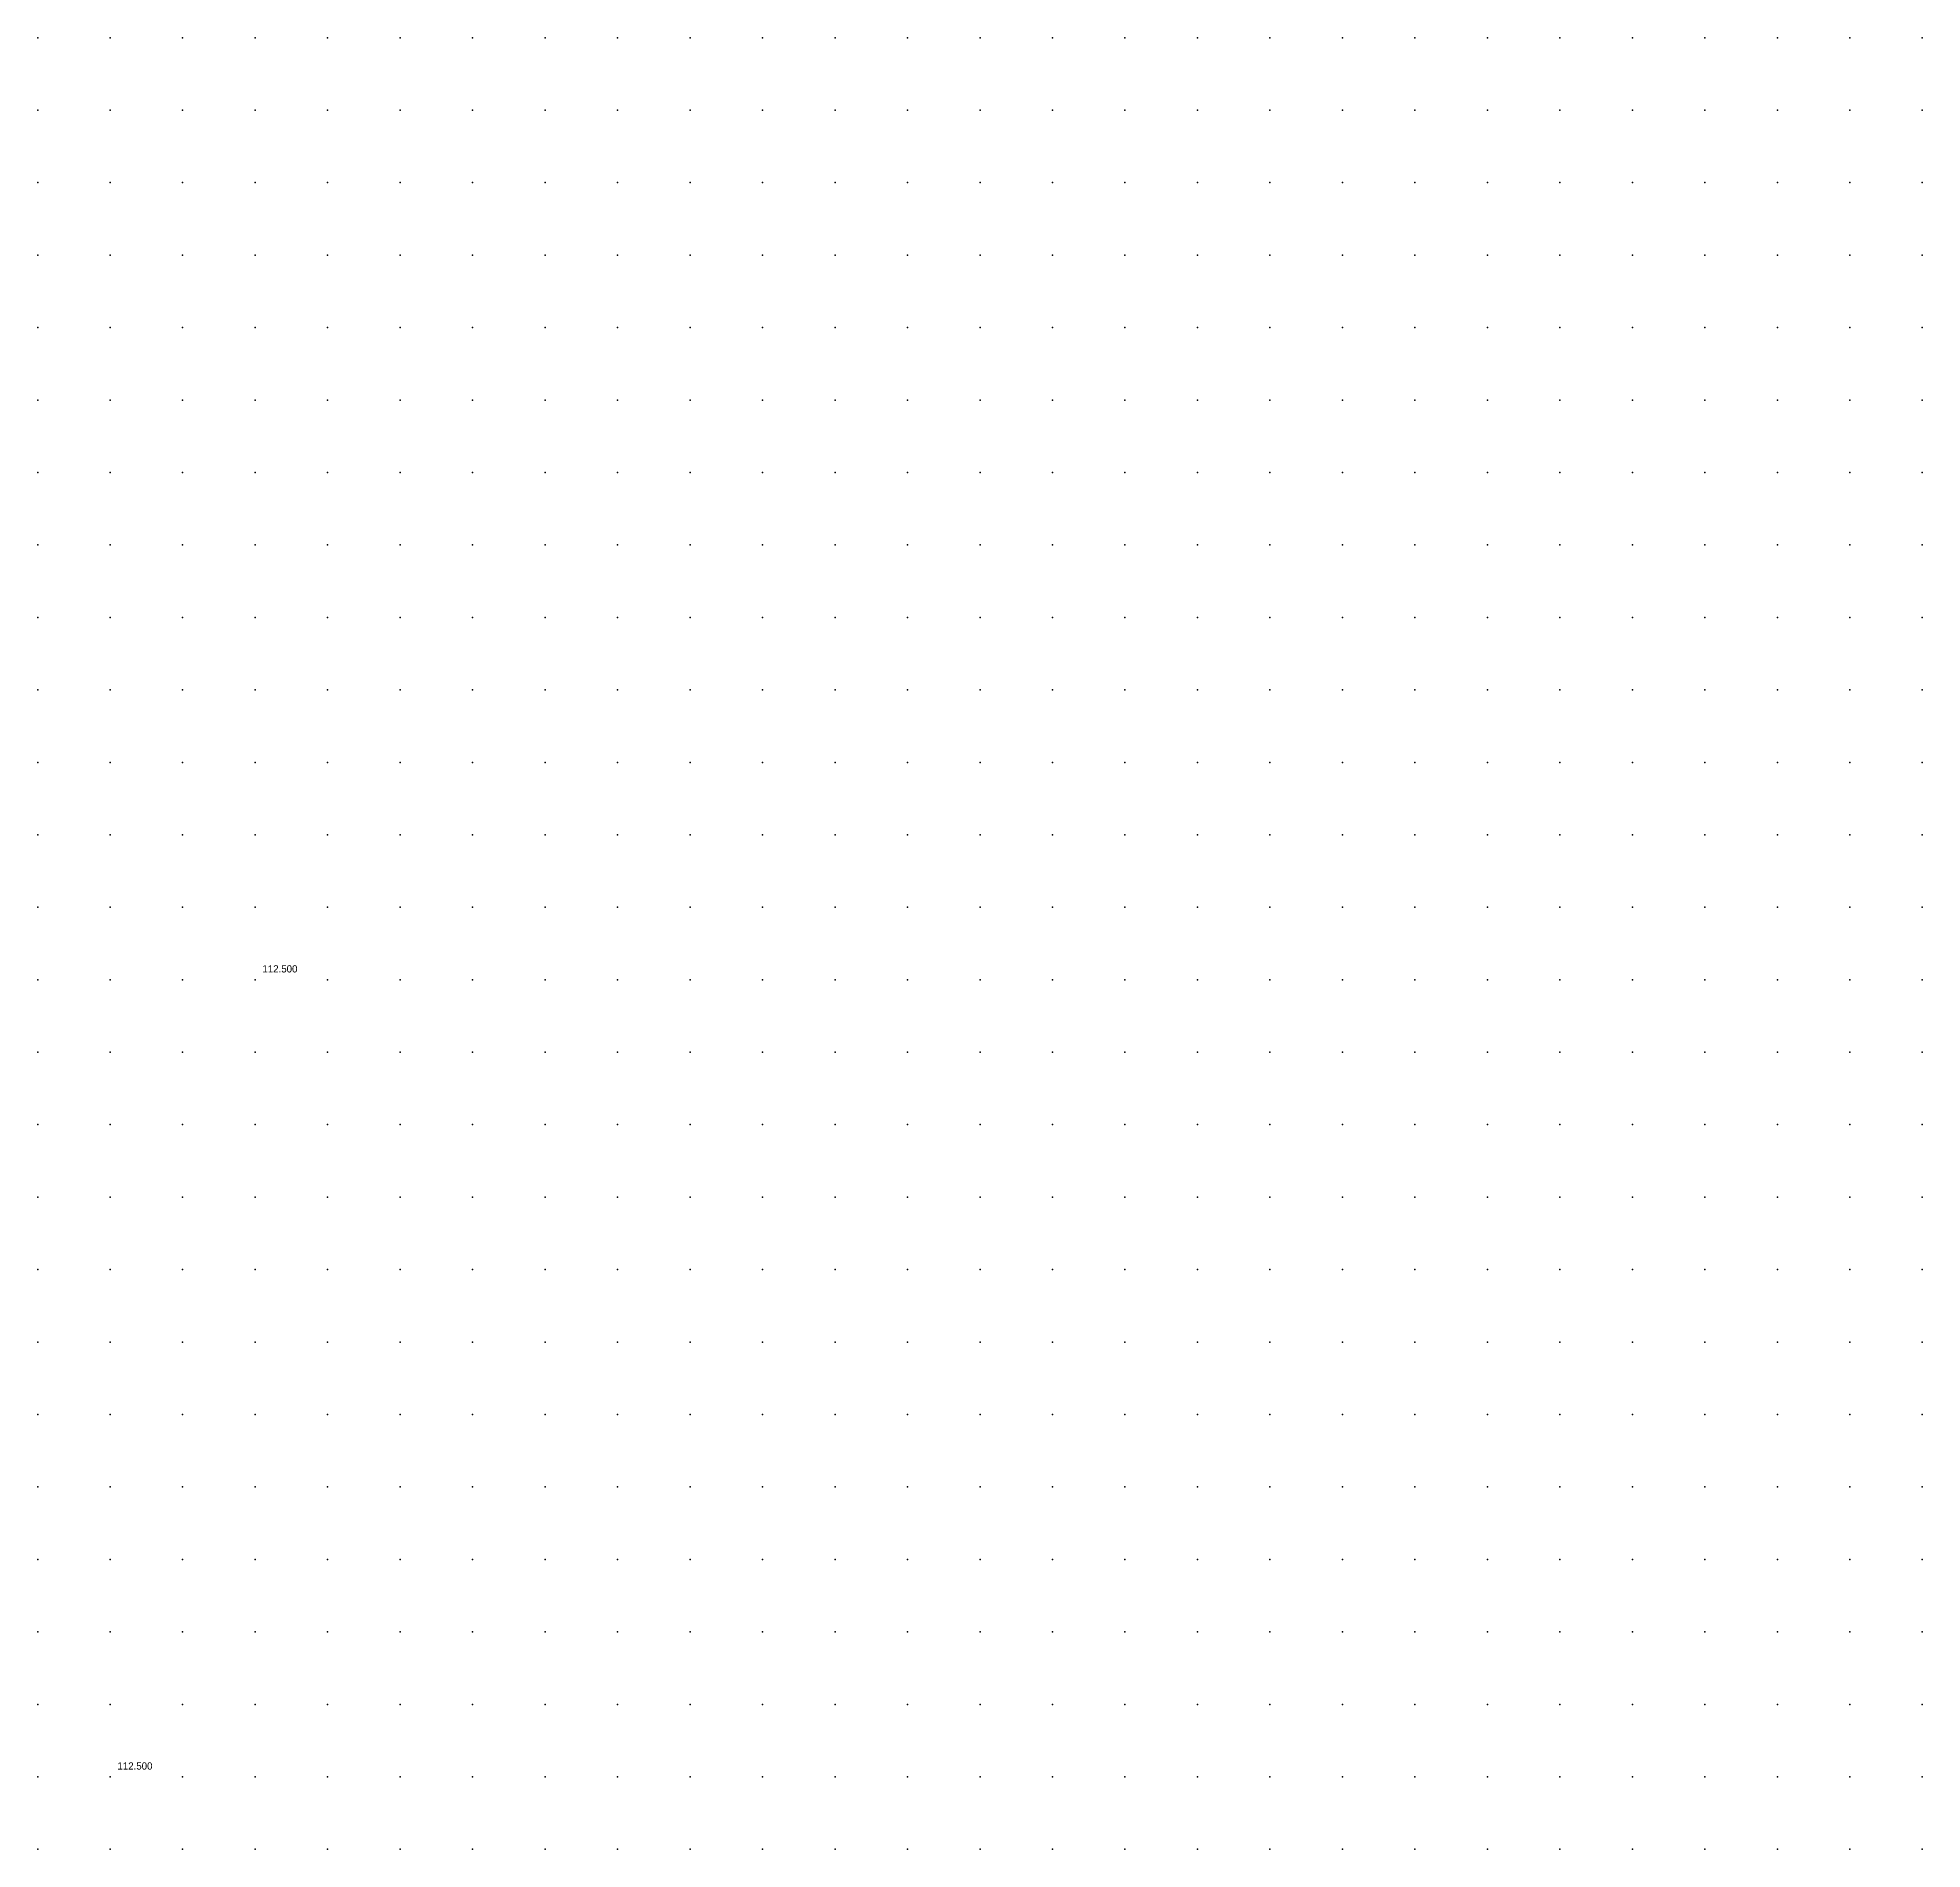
# Model space of a CAD drawing. Header units: metres. Extents: x 287878 to 288137, y 62805 to 63074.
# Drawn here: x 288061 to 288087, y 63049 to 63074 of the extents above; entities that cross this region are included whole.
import ezdxf

# ---------------------------------------------------------------- set-up
doc = ezdxf.new("R2010")
doc.units = ezdxf.units.M
doc.layers.add('SURVEY_INTERP', color=8, linetype='Continuous')
doc.layers.add('SURVEY_REAL', color=3, linetype='Continuous')

msp = doc.modelspace()

# ---------------------------------------------------------------- linework, layer by layer
at = {"layer": 'SURVEY_INTERP'}
for p in [(288061, 63074, 115.739), (288062, 63074, 115.878), (288063, 63074, 115.998), (288064, 63074, 116.103), (288065, 63074, 116.199), (288066, 63074, 116.286), (288067, 63074, 116.368), (288068, 63074, 116.445), (288069, 63074, 116.519), (288070, 63074, 116.589), (288071, 63074, 116.656), (288072, 63074, 116.72), (288073, 63074, 116.781), (288074, 63074, 116.839), (288075, 63074, 116.894), (288076, 63074, 116.947), (288077, 63074, 116.996), (288078, 63074, 117.043), (288079, 63074, 117.088), (288080, 63074, 117.13), (288081, 63074, 117.17), (288082, 63074, 117.207), (288083, 63074, 117.243), (288084, 63074, 117.277), (288085, 63074, 117.308), (288086, 63074, 117.339), (288087, 63074, 117.367), (288061, 63073, 115.63), (288062, 63073, 115.78), (288063, 63073, 115.908), (288064, 63073, 116.019), (288065, 63073, 116.12), (288066, 63073, 116.212), (288067, 63073, 116.298), (288068, 63073, 116.38), (288069, 63073, 116.459), (288070, 63073, 116.534), (288071, 63073, 116.606), (288072, 63073, 116.674), (288073, 63073, 116.739), (288074, 63073, 116.802), (288075, 63073, 116.86), (288076, 63073, 116.916), (288077, 63073, 116.969), (288078, 63073, 117.018), (288079, 63073, 117.065), (288080, 63073, 117.109), (288081, 63073, 117.151), (288082, 63073, 117.19), (288083, 63073, 117.227), (288084, 63073, 117.262), (288085, 63073, 117.295), (288086, 63073, 117.326), (288087, 63073, 117.356), (288061, 63072, 115.531), (288062, 63072, 115.687), (288063, 63072, 115.819), (288064, 63072, 115.934), (288065, 63072, 116.038), (288066, 63072, 116.134), (288067, 63072, 116.225), (288068, 63072, 116.312), (288069, 63072, 116.396), (288070, 63072, 116.476), (288071, 63072, 116.554), (288072, 63072, 116.627), (288073, 63072, 116.697), (288074, 63072, 116.764), (288075, 63072, 116.827), (288076, 63072, 116.886), (288077, 63072, 116.942), (288078, 63072, 116.994), (288079, 63072, 117.043), (288080, 63072, 117.089), (288081, 63072, 117.133), (288082, 63072, 117.174), (288083, 63072, 117.212), (288084, 63072, 117.248), (288085, 63072, 117.282), (288086, 63072, 117.315), (288087, 63072, 117.345), (288061, 63071, 115.442), (288062, 63071, 115.598), (288063, 63071, 115.729), (288064, 63071, 115.845), (288065, 63071, 115.95), (288066, 63071, 116.05), (288067, 63071, 116.146), (288068, 63071, 116.239), (288069, 63071, 116.329), (288070, 63071, 116.416), (288071, 63071, 116.499), (288072, 63071, 116.579), (288073, 63071, 116.655), (288074, 63071, 116.726), (288075, 63071, 116.793), (288076, 63071, 116.856), (288077, 63071, 116.915), (288078, 63071, 116.97), (288079, 63071, 117.022), (288080, 63071, 117.07), (288081, 63071, 117.116), (288082, 63071, 117.158), (288083, 63071, 117.198), (288084, 63071, 117.235), (288085, 63071, 117.27), (288086, 63071, 117.304), (288087, 63071, 117.335), (288061, 63070, 115.361), (288062, 63070, 115.509), (288063, 63070, 115.636), (288064, 63070, 115.749), (288065, 63070, 115.855), (288066, 63070, 115.958), (288067, 63070, 116.059), (288068, 63070, 116.159), (288069, 63070, 116.257), (288070, 63070, 116.352), (288071, 63070, 116.443), (288072, 63070, 116.529), (288073, 63070, 116.611), (288074, 63070, 116.688), (288075, 63070, 116.76), (288076, 63070, 116.827), (288077, 63070, 116.889), (288078, 63070, 116.947), (288079, 63070, 117.001), (288080, 63070, 117.052), (288081, 63070, 117.099), (288082, 63070, 117.143), (288083, 63070, 117.184), (288084, 63070, 117.223), (288085, 63070, 117.259), (288086, 63070, 117.293), (288087, 63070, 117.325), (288061, 63069, 115.281), (288062, 63069, 115.415), (288063, 63069, 115.532), (288064, 63069, 115.64), (288065, 63069, 115.745), (288066, 63069, 115.851), (288067, 63069, 115.96), (288068, 63069, 116.069), (288069, 63069, 116.177), (288070, 63069, 116.282), (288071, 63069, 116.383), (288072, 63069, 116.478), (288073, 63069, 116.567), (288074, 63069, 116.65), (288075, 63069, 116.727), (288076, 63069, 116.798), (288077, 63069, 116.864), (288078, 63069, 116.925), (288079, 63069, 116.982), (288080, 63069, 117.035), (288081, 63069, 117.084), (288082, 63069, 117.129), (288083, 63069, 117.172), (288084, 63069, 117.212), (288085, 63069, 117.249), (288086, 63069, 117.284), (288087, 63069, 117.316), (288061, 63068, 115.192), (288062, 63068, 115.307), (288063, 63068, 115.409), (288064, 63068, 115.509), (288065, 63068, 115.613), (288066, 63068, 115.725), (288067, 63068, 115.844), (288068, 63068, 115.967), (288069, 63068, 116.09), (288070, 63068, 116.208), (288071, 63068, 116.321), (288072, 63068, 116.426), (288073, 63068, 116.523), (288074, 63068, 116.613), (288075, 63068, 116.695), (288076, 63068, 116.771), (288077, 63068, 116.84), (288078, 63068, 116.905), (288079, 63068, 116.964), (288080, 63068, 117.019), (288081, 63068, 117.069), (288082, 63068, 117.117), (288083, 63068, 117.16), (288084, 63068, 117.201), (288085, 63068, 117.239), (288086, 63068, 117.275), (288087, 63068, 117.309), (288061, 63067, 115.085), (288062, 63067, 115.174), (288063, 63067, 115.255), (288064, 63067, 115.342), (288065, 63067, 115.446), (288066, 63067, 115.568), (288067, 63067, 115.705), (288068, 63067, 115.849), (288069, 63067, 115.992), (288070, 63067, 116.128), (288071, 63067, 116.256), (288072, 63067, 116.373), (288073, 63067, 116.479), (288074, 63067, 116.576), (288075, 63067, 116.665), (288076, 63067, 116.745), (288077, 63067, 116.819), (288078, 63067, 116.886), (288079, 63067, 116.947), (288080, 63067, 117.004), (288081, 63067, 117.057), (288082, 63067, 117.105), (288083, 63067, 117.15), (288084, 63067, 117.192), (288085, 63067, 117.231), (288086, 63067, 117.267), (288087, 63067, 117.301), (288061, 63066, 114.95), (288062, 63066, 115.004), (288063, 63066, 115.051), (288064, 63066, 115.119), (288065, 63066, 115.224), (288066, 63066, 115.367), (288067, 63066, 115.535), (288068, 63066, 115.712), (288069, 63066, 115.884), (288070, 63066, 116.044), (288071, 63066, 116.19), (288072, 63066, 116.321), (288073, 63066, 116.438), (288074, 63066, 116.543), (288075, 63066, 116.637), (288076, 63066, 116.722), (288077, 63066, 116.799), (288078, 63066, 116.869), (288079, 63066, 116.933), (288080, 63066, 116.991), (288081, 63066, 117.045), (288082, 63066, 117.095), (288083, 63066, 117.141), (288084, 63066, 117.184), (288085, 63066, 117.224), (288086, 63066, 117.261), (288087, 63066, 117.295), (288061, 63065, 114.782), (288062, 63065, 114.779), (288063, 63065, 114.77), (288064, 63065, 114.805), (288065, 63065, 114.918), (288066, 63065, 115.103), (288067, 63065, 115.327), (288068, 63065, 115.555), (288069, 63065, 115.768), (288070, 63065, 115.958), (288071, 63065, 116.125), (288072, 63065, 116.271), (288073, 63065, 116.399), (288074, 63065, 116.512), (288075, 63065, 116.612), (288076, 63065, 116.701), (288077, 63065, 116.782), (288078, 63065, 116.854), (288079, 63065, 116.92), (288080, 63065, 116.98), (288081, 63065, 117.036), (288082, 63065, 117.086), (288083, 63065, 117.133), (288084, 63065, 117.177), (288085, 63065, 117.217), (288086, 63065, 117.255), (288087, 63065, 117.29), (288061, 63064, 114.579), (288062, 63064, 114.486), (288063, 63064, 114.374), (288064, 63064, 114.348), (288065, 63064, 114.486), (288066, 63064, 114.758), (288067, 63064, 115.078), (288068, 63064, 115.384), (288069, 63064, 115.65), (288070, 63064, 115.876), (288071, 63064, 116.066), (288072, 63064, 116.228), (288073, 63064, 116.366), (288074, 63064, 116.486), (288075, 63064, 116.591), (288076, 63064, 116.684), (288077, 63064, 116.767), (288078, 63064, 116.842), (288079, 63064, 116.91), (288080, 63064, 116.971), (288081, 63064, 117.028), (288082, 63064, 117.079), (288083, 63064, 117.127), (288084, 63064, 117.171), (288085, 63064, 117.212), (288086, 63064, 117.25), (288087, 63064, 117.285), (288061, 63063, 114.358), (288062, 63063, 114.128), (288063, 63063, 113.831), (288064, 63063, 113.694), (288065, 63063, 113.899), (288066, 63063, 114.338), (288067, 63063, 114.81), (288068, 63063, 115.217), (288069, 63063, 115.545), (288070, 63063, 115.807), (288071, 63063, 116.018), (288072, 63063, 116.193), (288073, 63063, 116.34), (288074, 63063, 116.466), (288075, 63063, 116.575), (288076, 63063, 116.671), (288077, 63063, 116.757), (288078, 63063, 116.833), (288079, 63063, 116.902), (288080, 63063, 116.964), (288081, 63063, 117.022), (288082, 63063, 117.074), (288083, 63063, 117.122), (288084, 63063, 117.167), (288085, 63063, 117.208), (288086, 63063, 117.246), (288087, 63063, 117.282), (288061, 63062, 114.165), (288062, 63062, 113.78), (288063, 63062, 113.222), (288064, 63062, 112.917), (288065, 63062, 113.251), (288066, 63062, 113.936), (288067, 63062, 114.587), (288068, 63062, 115.092), (288069, 63062, 115.471), (288070, 63062, 115.76), (288071, 63062, 115.987), (288072, 63062, 116.171), (288073, 63062, 116.324), (288074, 63062, 116.453), (288075, 63062, 116.565), (288076, 63062, 116.663), (288077, 63062, 116.75), (288078, 63062, 116.827), (288079, 63062, 116.897), (288080, 63062, 116.96), (288081, 63062, 117.017), (288082, 63062, 117.07), (288083, 63062, 117.119), (288084, 63062, 117.163), (288085, 63062, 117.205), (288086, 63062, 117.244), (288087, 63062, 117.279), (288061, 63061, 114.068), (288062, 63061, 113.622), (288063, 63061, 112.914), (288065, 63061, 112.93), (288066, 63061, 113.765), (288067, 63061, 114.503), (288068, 63061, 115.049), (288069, 63061, 115.447), (288070, 63061, 115.744), (288071, 63061, 115.976), (288072, 63061, 116.163), (288073, 63061, 116.317), (288074, 63061, 116.448), (288075, 63061, 116.561), (288076, 63061, 116.659), (288077, 63061, 116.746), (288078, 63061, 116.824), (288079, 63061, 116.894), (288080, 63061, 116.957), (288081, 63061, 117.015), (288082, 63061, 117.068), (288083, 63061, 117.117), (288084, 63061, 117.162), (288085, 63061, 117.203), (288086, 63061, 117.242), (288087, 63061, 117.278), (288061, 63060, 114.09), (288062, 63060, 113.765), (288063, 63060, 113.234), (288064, 63060, 112.93), (288065, 63060, 113.273), (288066, 63060, 113.964), (288067, 63060, 114.608), (288068, 63060, 115.105), (288069, 63060, 115.477), (288070, 63060, 115.762), (288071, 63060, 115.987), (288072, 63060, 116.169), (288073, 63060, 116.321), (288074, 63060, 116.45), (288075, 63060, 116.562), (288076, 63060, 116.66), (288077, 63060, 116.747), (288078, 63060, 116.824), (288079, 63060, 116.894), (288080, 63060, 116.957), (288081, 63060, 117.015), (288082, 63060, 117.068), (288083, 63060, 117.116), (288084, 63060, 117.161), (288085, 63060, 117.203), (288086, 63060, 117.241), (288087, 63060, 117.277), (288061, 63059, 114.173), (288062, 63059, 114.056), (288063, 63059, 113.831), (288064, 63059, 113.725), (288065, 63059, 113.94), (288066, 63059, 114.378), (288067, 63059, 114.839), (288068, 63059, 115.233), (288069, 63059, 115.551), (288070, 63059, 115.807), (288071, 63059, 116.015), (288072, 63059, 116.188), (288073, 63059, 116.334), (288074, 63059, 116.46), (288075, 63059, 116.569), (288076, 63059, 116.665), (288077, 63059, 116.751), (288078, 63059, 116.827), (288079, 63059, 116.896), (288080, 63059, 116.959), (288081, 63059, 117.016), (288082, 63059, 117.069), (288083, 63059, 117.117), (288084, 63059, 117.162), (288085, 63059, 117.203), (288086, 63059, 117.242), (288087, 63059, 117.277), (288061, 63058, 114.232), (288062, 63058, 114.295), (288063, 63058, 114.292), (288064, 63058, 114.33), (288065, 63058, 114.495), (288066, 63058, 114.772), (288067, 63058, 115.087), (288068, 63058, 115.385), (288069, 63058, 115.645), (288070, 63058, 115.867), (288071, 63058, 116.056), (288072, 63058, 116.216), (288073, 63058, 116.355), (288074, 63058, 116.475), (288075, 63058, 116.58), (288076, 63058, 116.674), (288077, 63058, 116.758), (288078, 63058, 116.833), (288079, 63058, 116.901), (288080, 63058, 116.963), (288081, 63058, 117.019), (288082, 63058, 117.071), (288083, 63058, 117.119), (288084, 63058, 117.164), (288085, 63058, 117.205), (288086, 63058, 117.243), (288087, 63058, 117.278), (288061, 63057, 114.229), (288062, 63057, 114.423), (288063, 63057, 114.554), (288064, 63057, 114.679), (288065, 63057, 114.843), (288066, 63057, 115.054), (288067, 63057, 115.29), (288068, 63057, 115.523), (288069, 63057, 115.739), (288070, 63057, 115.932), (288071, 63057, 116.102), (288072, 63057, 116.25), (288073, 63057, 116.38), (288074, 63057, 116.494), (288075, 63057, 116.596), (288076, 63057, 116.686), (288077, 63057, 116.767), (288078, 63057, 116.841), (288079, 63057, 116.907), (288080, 63057, 116.968), (288081, 63057, 117.024), (288082, 63057, 117.075), (288083, 63057, 117.123), (288084, 63057, 117.167), (288085, 63057, 117.207), (288086, 63057, 117.245), (288087, 63057, 117.28), (288061, 63056, 114.17), (288062, 63056, 114.461), (288063, 63056, 114.673), (288064, 63056, 114.854), (288065, 63056, 115.036), (288066, 63056, 115.231), (288067, 63056, 115.433), (288068, 63056, 115.634), (288069, 63056, 115.822), (288070, 63056, 115.994), (288071, 63056, 116.149), (288072, 63056, 116.286), (288073, 63056, 116.408), (288074, 63056, 116.516), (288075, 63056, 116.613), (288076, 63056, 116.701), (288077, 63056, 116.779), (288078, 63056, 116.851), (288079, 63056, 116.916), (288080, 63056, 116.975), (288081, 63056, 117.03), (288082, 63056, 117.081), (288083, 63056, 117.127), (288084, 63056, 117.17), (288085, 63056, 117.211), (288086, 63056, 117.248), (288087, 63056, 117.283), (288061, 63055, 114.094), (288062, 63055, 114.444), (288063, 63055, 114.698), (288064, 63055, 114.916), (288065, 63055, 115.123), (288066, 63055, 115.327), (288067, 63055, 115.526), (288068, 63055, 115.715), (288069, 63055, 115.89), (288070, 63055, 116.05), (288071, 63055, 116.194), (288072, 63055, 116.322), (288073, 63055, 116.437), (288074, 63055, 116.54), (288075, 63055, 116.633), (288076, 63055, 116.717), (288077, 63055, 116.793), (288078, 63055, 116.862), (288079, 63055, 116.925), (288080, 63055, 116.984), (288081, 63055, 117.037), (288082, 63055, 117.087), (288083, 63055, 117.133), (288084, 63055, 117.175), (288085, 63055, 117.215), (288086, 63055, 117.252), (288087, 63055, 117.286), (288061, 63054, 114.044), (288062, 63054, 114.38), (288063, 63054, 114.641), (288064, 63054, 114.89), (288065, 63054, 115.134), (288066, 63054, 115.366), (288067, 63054, 115.579), (288068, 63054, 115.772), (288069, 63054, 115.945), (288070, 63054, 116.099), (288071, 63054, 116.236), (288072, 63054, 116.358), (288073, 63054, 116.467), (288074, 63054, 116.565), (288075, 63054, 116.654), (288076, 63054, 116.734), (288077, 63054, 116.807), (288078, 63054, 116.875), (288079, 63054, 116.936), (288080, 63054, 116.993), (288081, 63054, 117.045), (288082, 63054, 117.094), (288083, 63054, 117.139), (288084, 63054, 117.181), (288085, 63054, 117.22), (288086, 63054, 117.256), (288087, 63054, 117.29), (288061, 63053, 113.994), (288062, 63053, 114.22), (288063, 63053, 114.465), (288064, 63053, 114.769), (288065, 63053, 115.082), (288066, 63053, 115.366), (288067, 63053, 115.609), (288068, 63053, 115.816), (288069, 63053, 115.992), (288070, 63053, 116.144), (288071, 63053, 116.276), (288072, 63053, 116.392), (288073, 63053, 116.496), (288074, 63053, 116.59), (288075, 63053, 116.675), (288076, 63053, 116.752), (288077, 63053, 116.823), (288078, 63053, 116.888), (288079, 63053, 116.948), (288080, 63053, 117.003), (288081, 63053, 117.054), (288082, 63053, 117.102), (288083, 63053, 117.146), (288084, 63053, 117.187), (288085, 63053, 117.226), (288086, 63053, 117.261), (288087, 63053, 117.295), (288061, 63052, 113.811), (288062, 63052, 113.821), (288063, 63052, 114.085), (288064, 63052, 114.537), (288065, 63052, 114.983), (288066, 63052, 115.348), (288067, 63052, 115.632), (288068, 63052, 115.856), (288069, 63052, 116.037), (288070, 63052, 116.187), (288071, 63052, 116.315), (288072, 63052, 116.426), (288073, 63052, 116.525), (288074, 63052, 116.615), (288075, 63052, 116.696), (288076, 63052, 116.77), (288077, 63052, 116.838), (288078, 63052, 116.901), (288079, 63052, 116.96), (288080, 63052, 117.014), (288081, 63052, 117.064), (288082, 63052, 117.11), (288083, 63052, 117.154), (288084, 63052, 117.194), (288085, 63052, 117.232), (288086, 63052, 117.267), (288087, 63052, 117.3), (288061, 63051, 113.381), (288062, 63051, 113.06), (288063, 63051, 113.485), (288064, 63051, 114.252), (288065, 63051, 114.893), (288066, 63051, 115.347), (288067, 63051, 115.668), (288068, 63051, 115.903), (288069, 63051, 116.085), (288070, 63051, 116.231), (288071, 63051, 116.353), (288072, 63051, 116.459), (288073, 63051, 116.553), (288074, 63051, 116.638), (288075, 63051, 116.716), (288076, 63051, 116.788), (288077, 63051, 116.854), (288078, 63051, 116.915), (288079, 63051, 116.972), (288080, 63051, 117.025), (288081, 63051, 117.074), (288082, 63051, 117.119), (288083, 63051, 117.162), (288084, 63051, 117.201), (288085, 63051, 117.238), (288086, 63051, 117.273), (288087, 63051, 117.305), (288061, 63050, 113.082), (288063, 63050, 113.122), (288064, 63050, 114.149), (288065, 63050, 114.91), (288066, 63050, 115.405), (288067, 63050, 115.734), (288068, 63050, 115.966), (288069, 63050, 116.139), (288070, 63050, 116.277), (288071, 63050, 116.391), (288072, 63050, 116.49), (288073, 63050, 116.579), (288074, 63050, 116.66), (288075, 63050, 116.735), (288076, 63050, 116.805), (288077, 63050, 116.869), (288078, 63050, 116.929), (288079, 63050, 116.985), (288080, 63050, 117.036), (288081, 63050, 117.084), (288082, 63050, 117.129), (288083, 63050, 117.17), (288084, 63050, 117.209), (288085, 63050, 117.245), (288086, 63050, 117.279), (288087, 63050, 117.311), (288061, 63049, 113.552), (288062, 63049, 113.15), (288063, 63049, 113.618), (288064, 63049, 114.444), (288065, 63049, 115.101), (288066, 63049, 115.542), (288067, 63049, 115.838), (288068, 63049, 116.046), (288069, 63049, 116.2), (288070, 63049, 116.323), (288071, 63049, 116.426), (288072, 63049, 116.518), (288073, 63049, 116.602), (288074, 63049, 116.68), (288075, 63049, 116.753), (288076, 63049, 116.821), (288077, 63049, 116.884), (288078, 63049, 116.942), (288079, 63049, 116.997), (288080, 63049, 117.048), (288081, 63049, 117.095), (288082, 63049, 117.138), (288083, 63049, 117.179), (288084, 63049, 117.217), (288085, 63049, 117.253), (288086, 63049, 117.286), (288087, 63049, 117.317)]:
    msp.add_point(p, dxfattribs=at)
at = {"layer": 'SURVEY_REAL'}
for p in [(288064, 63061, 112.5), (288062, 63050, 112.5)]:
    msp.add_point(p, dxfattribs=at)

# ---------------------------------------------------------------- texts
for p in [(288064.1, 63061.1, 112.5), (288062.1, 63050.1, 112.5)]:
    msp.add_text('112.500', height=0.1, dxfattribs=at).set_placement(p)

doc.saveas('drawing.dxf')
